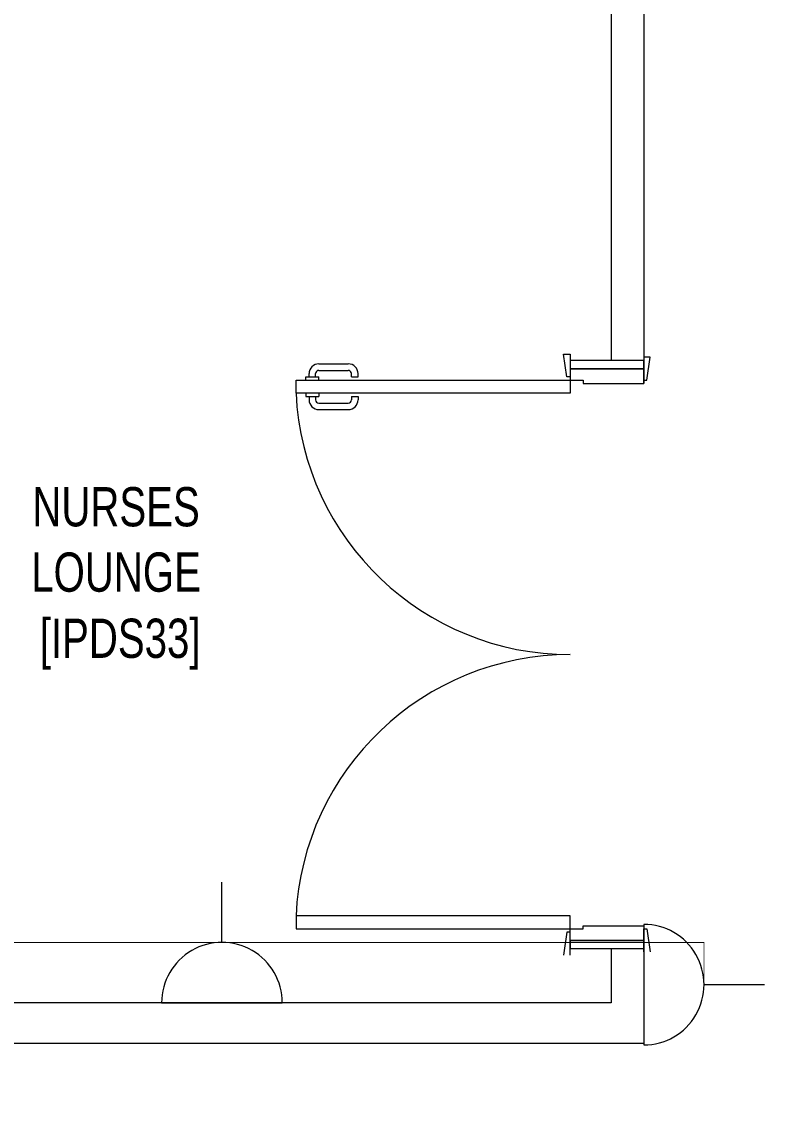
# Model space of a CAD drawing. Header units: metres. Extents: x 85953 to 212055, y -1481497 to -1363692.
# Drawn here: x 109177 to 111450, y -1395259 to -1391944 of the extents above; entities that cross this region are included whole.
import ezdxf

# ---------------------------------------------------------------- set-up
doc = ezdxf.new("R2010")
doc.units = ezdxf.units.M
for name, color, linetype, lineweight in [('72_EGR_BASE_TEXT', 8, 'Continuous', 0), ('Walls', 8, 'Continuous', 0), ('Wooden Joinery', 8, 'Continuous', 0)]:
    doc.layers.add(name, color=color, linetype=linetype, lineweight=lineweight)
doc.layers.add('E-POWR', color=7, linetype='Continuous', lineweight=9, true_color=0x487e3e)
doc.styles.add('X3G_ENTITY_2587EA', font='swisscl.ttf', dxfattribs={"height": 200})

# ---------------------------------------------------------------- blocks, each defined once
blk = doc.blocks.new('NORMAL SOCKET')
at = {"layer": 'E-POWR'}
for p, q in [((0, 307.7), (0, 615.4)), ((-307.7, 0), (307.7, 0))]:
    blk.add_line(p, q, dxfattribs=at)
blk.add_ellipse((0, 0), major_axis=(32.8, 305.9), ratio=1, start_param=4.81904, end_param=7.960633, dxfattribs=at)
blk = doc.blocks.new('A$C268C6865')
at = {"layer": 'Wooden Joinery'}
for p, q in [((1690, 911.5), (1680, 911.5)), ((1690, 921.5), (1690, 881.5)), ((1700, 921.5), (1690, 921.5)), ((1740, 921.5), (1750, 921.5)), ((1750, 921.5), (1750, 881.5)), ((1750, 911.5), (1760, 911.5)), ((1650, 881.5), (1650, 791.5)), ((1670, 881.5), (1670, 791.5)), ((1690, 891.5), (1680, 891.5)), ((1700, 881.5), (1690, 881.5)), ((1740, 881.5), (1750, 881.5)), ((1750, 891.5), (1760, 891.5)), ((1770, 881.5), (1770, 791.5)), ((1790, 881.5), (1790, 791.5)), ((1690, 781.5), (1680, 781.5)), ((1690, 781.5), (1690, 761.5)), ((1750, 781.5), (1760, 781.5)), ((1750, 781.5), (1750, 761.5)), ((1690, 761.5), (1680, 761.5)), ((1750, 761.5), (1760, 761.5)), ((50, 122.5), (-20, 132.5)), ((-20, 112.5), (50, 112.5)), ((0, 112.5), (25, 112.5)), ((25, 112.5), (25, -112.5)), ((25, 112.5), (60, 112.5)), ((25, -112.5), (25, 112.5)), ((50, 112.5), (50, 122.5)), ((60, 112.5), (60, 72.5)), ((60, 72.5), (70, 72.5)), ((70, 72.5), (70, -112.5)), ((-10, -112.5), (60, -112.5)), ((60, -122.5), (-10, -132.5)), ((25, -112.5), (0, -112.5)), ((70, -112.5), (25, -112.5)), ((60, -112.5), (60, -122.5))]:
    blk.add_line(p, q, dxfattribs=at)
for points in [[(100, 112.5), (100, 951.5), (60, 951.5), (60, 112.5)], [(1700, 112.5), (1700, 951.5), (1740, 951.5), (1740, 112.5)], [(1750, 112.5), (1750, 122.5), (1820, 132.5), (1820, 112.5)], [(1740, -112.5), (1740, -122.5), (1810, -132.5), (1810, -112.5)]]:
    blk.add_lwpolyline(points, close=True, dxfattribs=at)
for points in [[(0, 112.5), (0, -112.5), (25, -112.5), (25, 112.5), (0, 112.5)], [(1775, 112.5), (1740, 112.5), (1740, 72.5), (1730, 72.5), (1730, -112.5), (1775, -112.5), (1775, 112.5)], [(1775, 112.5), (1775, -112.5), (1800, -112.5), (1800, 112.5), (1775, 112.5)]]:
    blk.add_lwpolyline(points, dxfattribs=at)
for centre, radius, start, end in [((60, 112.5), 840, 0, 87.2706), ((1740, 112.5), 840, 92.7294, 180), ((1680, 881.5), 30, 90, 180), ((1760, 881.5), 30, 0, 90), ((1680, 881.5), 10, 90, 180), ((1760, 881.5), 10, 0, 90), ((1680, 791.5), 30, 180, 270), ((1680, 791.5), 10, 180, 270), ((1760, 791.5), 10, 270, 0), ((1760, 791.5), 30, 270, 0)]:
    blk.add_arc(centre, radius, start, end, dxfattribs=at)

msp = doc.modelspace()

# ---------------------------------------------------------------- linework, layer by layer
at = {"layer": 'E-POWR', "const_width": 3}
msp.add_lwpolyline([(104725.3, -1392187.9), (104725.3, -1394179.8), (104390.7, -1394179.8), (104390.7, -1394763.1), (107124.5, -1394763.1), (107124.5, -1395257.3), (109090.6, -1395257.3), (109090.6, -1394763.1), (111264.9, -1394763.1), (111264.9, -1394892.4)], dxfattribs=at)
at = {"layer": 'Walls'}
for p, q in [((111080.3, -1388972.7, -0.1), (111080.3, -1393052, -0.1)), ((110980.3, -1389072.7, -0.1), (110980.3, -1392982, -0.1)), ((111080.3, -1394712, -0.1), (111080.3, -1395072.7, -0.1)), ((110980.3, -1394782, -0.1), (110980.3, -1394947.7, -0.1)), ((110980.3, -1394947.7, -0.1), (104675.3, -1394947.7, -0.1)), ((111080.3, -1395072.7, -0.1), (104575.3, -1395072.7, -0.1))]:
    msp.add_line(p, q, dxfattribs=at)

# ---------------------------------------------------------------- block references
at = {"layer": 'E-POWR', "xscale": 0.6, "yscale": 0.6, "zscale": 0.6}
msp.add_blockref('NORMAL SOCKET', (109789.6, -1394947.7, -4.8), dxfattribs=at)
at = {"layer": 'E-POWR', "xscale": 0.6, "yscale": 0.6, "zscale": 0.6, "rotation": 269.9999995310641}
msp.add_blockref('NORMAL SOCKET', (111080.3, -1394892.4, -4.8), dxfattribs=at)
at = {"layer": 'Wooden Joinery', "rotation": 90}
msp.add_blockref('A$C268C6865', (110967.8, -1394782, -0.1), dxfattribs=at)

# ---------------------------------------------------------------- texts
at = {"layer": '72_EGR_BASE_TEXT', "char_height": 120, "attachment_point": 2, "style": 'X3G_ENTITY_2587EA'}
for s, insert in [('NURSES\\PLOUNGE', (109465.6, -1393369.4, 2.3)), ('[IPDS33]', (109478, -1393772, 2.3))]:
    msp.add_mtext(s, dxfattribs=dict(at, insert=insert))

doc.saveas('drawing.dxf')
